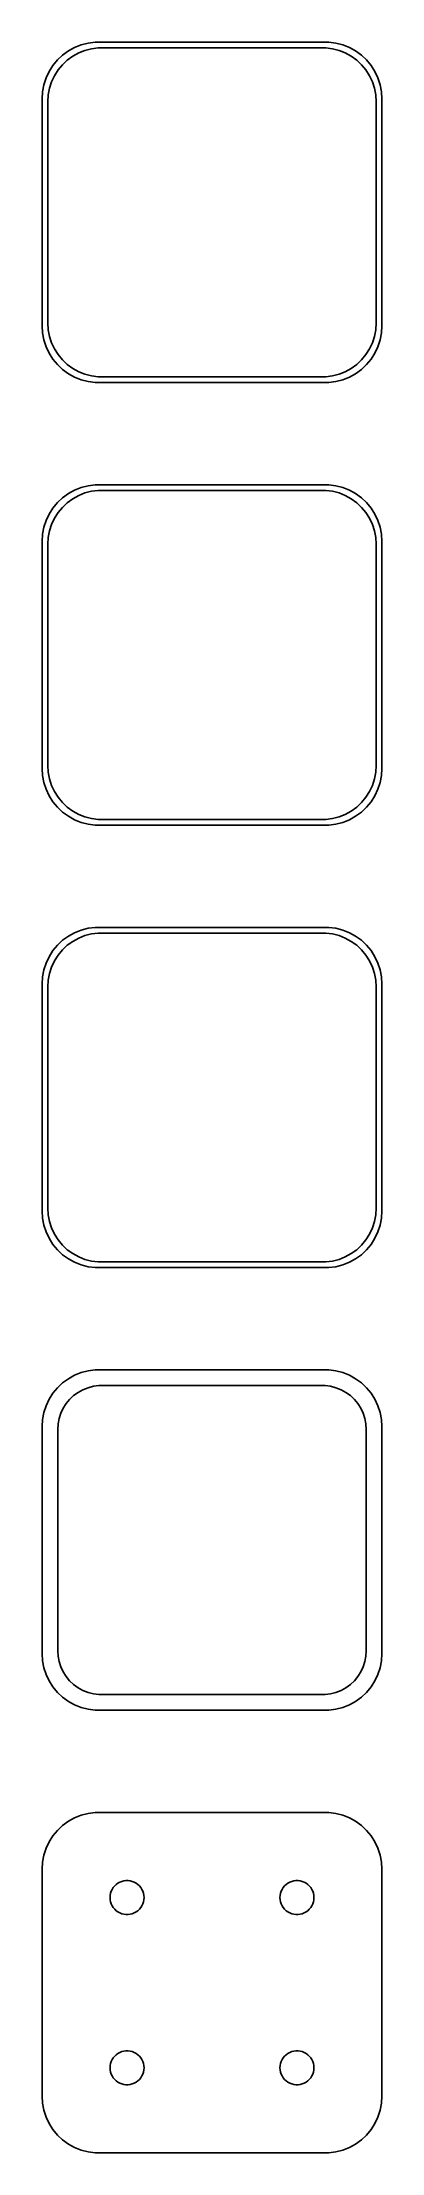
# Model space of a CAD drawing. Header units: metres. Extents: x -15 to 15, y 141 to 327.
import ezdxf

# ---------------------------------------------------------------- set-up
doc = ezdxf.new("R2010")
doc.units = ezdxf.units.M

msp = doc.modelspace()

# ---------------------------------------------------------------- linework, layer by layer
for p, q in [((-13.1871, 325.853), (-13.6448, 325.423)), ((-12.6791, 326.222), (-13.1871, 325.853)), ((-12.7778, 325.41), (-12.2952, 325.761)), ((-12.1289, 326.524), (-12.6791, 326.222)), ((-12.2952, 325.761), (-11.7724, 326.048)), ((-11.5451, 326.755), (-12.1289, 326.524)), ((-11.7724, 326.048), (-11.2178, 326.268)), ((-10.9369, 326.911), (-11.5451, 326.755)), ((-11.2178, 326.268), (-10.6401, 326.416)), ((-10.3139, 326.99), (-10.9369, 326.911)), ((-10.6401, 326.416), (-10.0482, 326.491)), ((10.3139, 326.99), (-10.3139, 326.99)), ((-10.0482, 326.491), (10.0482, 326.491)), ((10.0482, 326.491), (10.6401, 326.416)), ((10.9369, 326.911), (10.3139, 326.99)), ((10.6401, 326.416), (11.2178, 326.268)), ((11.5451, 326.755), (10.9369, 326.911)), ((11.2178, 326.268), (11.7724, 326.048)), ((12.1289, 326.524), (11.5451, 326.755)), ((11.7724, 326.048), (12.2952, 325.761)), ((12.6791, 326.222), (12.1289, 326.524)), ((12.2952, 325.761), (12.7778, 325.41)), ((13.1871, 325.853), (12.6791, 326.222)), ((13.6448, 325.423), (13.1871, 325.853)), ((-14.6489, 323.841), (-14.8429, 323.243)), ((-14.3815, 324.409), (-14.6489, 323.841)), ((-14.0451, 324.939), (-14.3815, 324.409)), ((-14.1664, 323.499), (-13.9124, 324.038)), ((-13.6448, 325.423), (-14.0451, 324.939)), ((-13.9124, 324.038), (-13.5928, 324.542)), ((-13.5928, 324.542), (-13.2126, 325.002)), ((-13.2126, 325.002), (-12.7778, 325.41)), ((12.7778, 325.41), (13.2126, 325.002)), ((13.2126, 325.002), (13.5928, 324.542)), ((13.5928, 324.542), (13.9124, 324.038)), ((14.0451, 324.939), (13.6448, 325.423)), ((13.9124, 324.038), (14.1664, 323.499)), ((14.3815, 324.409), (14.0451, 324.939)), ((14.6489, 323.841), (14.3815, 324.409)), ((14.8429, 323.243), (14.6489, 323.841)), ((-14.9606, 322.627), (-15, 322)), ((-15, 322), (-15, 302)), ((-14.8429, 323.243), (-14.9606, 322.627)), ((-14.5, 321.75), (-14.4625, 322.345)), ((-14.5, 302.25), (-14.5, 321.75)), ((-14.4625, 322.345), (-14.3508, 322.931)), ((-14.3508, 322.931), (-14.1664, 323.499)), ((14.1664, 323.499), (14.3508, 322.931)), ((14.3508, 322.931), (14.4625, 322.345)), ((14.4625, 322.345), (14.5, 321.75)), ((14.5, 321.75), (14.5, 302.25)), ((14.9606, 322.627), (14.8429, 323.243)), ((15, 322), (14.9606, 322.627)), ((15, 302), (15, 322)), ((-15, 302), (-14.9606, 301.373)), ((-14.9606, 301.373), (-14.8429, 300.757)), ((-14.4625, 301.655), (-14.5, 302.25)), ((-14.3508, 301.069), (-14.4625, 301.655)), ((14.4625, 301.655), (14.3508, 301.069)), ((14.5, 302.25), (14.4625, 301.655)), ((14.8429, 300.757), (14.9606, 301.373)), ((14.9606, 301.373), (15, 302)), ((-14.8429, 300.757), (-14.6489, 300.159)), ((-14.6489, 300.159), (-14.3815, 299.591)), ((-14.3815, 299.591), (-14.0451, 299.061)), ((-14.1664, 300.501), (-14.3508, 301.069)), ((-13.9124, 299.962), (-14.1664, 300.501)), ((-13.5928, 299.458), (-13.9124, 299.962)), ((-13.2126, 298.998), (-13.5928, 299.458)), ((13.5928, 299.458), (13.2126, 298.998)), ((13.9124, 299.962), (13.5928, 299.458)), ((14.1664, 300.501), (13.9124, 299.962)), ((14.0451, 299.061), (14.3815, 299.591)), ((14.3508, 301.069), (14.1664, 300.501)), ((14.3815, 299.591), (14.6489, 300.159)), ((14.6489, 300.159), (14.8429, 300.757)), ((-14.0451, 299.061), (-13.6448, 298.577)), ((-13.6448, 298.577), (-13.1871, 298.147)), ((-12.7778, 298.59), (-13.2126, 298.998)), ((-13.1871, 298.147), (-12.6791, 297.778)), ((-12.2952, 298.239), (-12.7778, 298.59)), ((-12.6791, 297.778), (-12.1289, 297.476)), ((-11.7724, 297.952), (-12.2952, 298.239)), ((-11.2178, 297.732), (-11.7724, 297.952)), ((-10.6401, 297.584), (-11.2178, 297.732)), ((-10.0482, 297.509), (-10.6401, 297.584)), ((10.6401, 297.584), (10.0482, 297.509)), ((11.2178, 297.732), (10.6401, 297.584)), ((11.7724, 297.952), (11.2178, 297.732)), ((12.2952, 298.239), (11.7724, 297.952)), ((12.1289, 297.476), (12.6791, 297.778)), ((12.7778, 298.59), (12.2952, 298.239)), ((12.6791, 297.778), (13.1871, 298.147)), ((13.2126, 298.998), (12.7778, 298.59)), ((13.1871, 298.147), (13.6448, 298.577)), ((13.6448, 298.577), (14.0451, 299.061)), ((-12.1289, 297.476), (-11.5451, 297.245)), ((-11.5451, 297.245), (-10.9369, 297.089)), ((-10.9369, 297.089), (-10.3139, 297.01)), ((-10.3139, 297.01), (10.3139, 297.01)), ((10.0482, 297.509), (-10.0482, 297.509)), ((10.3139, 297.01), (10.9369, 297.089)), ((10.9369, 297.089), (11.5451, 297.245)), ((11.5451, 297.245), (12.1289, 297.476)), ((-13.6448, 286.423), (-14.0451, 285.939)), ((-13.1871, 286.853), (-13.6448, 286.423)), ((-13.2126, 286.002), (-12.7778, 286.41)), ((-12.6791, 287.222), (-13.1871, 286.853)), ((-12.7778, 286.41), (-12.2952, 286.761)), ((-12.1289, 287.524), (-12.6791, 287.222)), ((-12.2952, 286.761), (-11.7724, 287.048)), ((-11.5451, 287.755), (-12.1289, 287.524)), ((-11.7724, 287.048), (-11.2178, 287.268)), ((-10.9369, 287.911), (-11.5451, 287.755)), ((-11.2178, 287.268), (-10.6401, 287.416)), ((-10.3139, 287.99), (-10.9369, 287.911)), ((-10.6401, 287.416), (-10.0482, 287.491)), ((10.3139, 287.99), (-10.3139, 287.99)), ((-10.0482, 287.491), (10.0482, 287.491)), ((10.0482, 287.491), (10.6401, 287.416)), ((10.9369, 287.911), (10.3139, 287.99)), ((10.6401, 287.416), (11.2178, 287.268)), ((11.5451, 287.755), (10.9369, 287.911)), ((11.2178, 287.268), (11.7724, 287.048)), ((12.1289, 287.524), (11.5451, 287.755)), ((11.7724, 287.048), (12.2952, 286.761)), ((12.6791, 287.222), (12.1289, 287.524)), ((12.2952, 286.761), (12.7778, 286.41)), ((13.1871, 286.853), (12.6791, 287.222)), ((12.7778, 286.41), (13.2126, 286.002)), ((13.6448, 286.423), (13.1871, 286.853)), ((14.0451, 285.939), (13.6448, 286.423)), ((-14.6489, 284.841), (-14.8429, 284.243)), ((-14.3815, 285.409), (-14.6489, 284.841)), ((-14.0451, 285.939), (-14.3815, 285.409)), ((-14.1664, 284.499), (-13.9124, 285.038)), ((-13.9124, 285.038), (-13.5928, 285.542)), ((-13.5928, 285.542), (-13.2126, 286.002)), ((13.2126, 286.002), (13.5928, 285.542)), ((13.5928, 285.542), (13.9124, 285.038)), ((13.9124, 285.038), (14.1664, 284.499)), ((14.3815, 285.409), (14.0451, 285.939)), ((14.6489, 284.841), (14.3815, 285.409)), ((14.8429, 284.243), (14.6489, 284.841)), ((-14.9606, 283.627), (-15, 283)), ((-15, 283), (-15, 263)), ((-14.8429, 284.243), (-14.9606, 283.627)), ((-14.5, 282.75), (-14.4625, 283.345)), ((-14.5, 263.25), (-14.5, 282.75)), ((-14.4625, 283.345), (-14.3508, 283.931)), ((-14.3508, 283.931), (-14.1664, 284.499)), ((14.1664, 284.499), (14.3508, 283.931)), ((14.3508, 283.931), (14.4625, 283.345)), ((14.4625, 283.345), (14.5, 282.75)), ((14.5, 282.75), (14.5, 263.25)), ((14.9606, 283.627), (14.8429, 284.243)), ((15, 283), (14.9606, 283.627)), ((15, 263), (15, 283)), ((-15, 263), (-14.9606, 262.373)), ((-14.9606, 262.373), (-14.8429, 261.757)), ((-14.4625, 262.655), (-14.5, 263.25)), ((-14.3508, 262.069), (-14.4625, 262.655)), ((14.4625, 262.655), (14.3508, 262.069)), ((14.5, 263.25), (14.4625, 262.655)), ((14.8429, 261.757), (14.9606, 262.373)), ((14.9606, 262.373), (15, 263)), ((-14.8429, 261.757), (-14.6489, 261.159)), ((-14.6489, 261.159), (-14.3815, 260.591)), ((-14.3815, 260.591), (-14.0451, 260.061)), ((-14.1664, 261.501), (-14.3508, 262.069)), ((-13.9124, 260.962), (-14.1664, 261.501)), ((-13.5928, 260.458), (-13.9124, 260.962)), ((-13.2126, 259.998), (-13.5928, 260.458)), ((13.5928, 260.458), (13.2126, 259.998)), ((13.9124, 260.962), (13.5928, 260.458)), ((14.1664, 261.501), (13.9124, 260.962)), ((14.0451, 260.061), (14.3815, 260.591)), ((14.3508, 262.069), (14.1664, 261.501)), ((14.3815, 260.591), (14.6489, 261.159)), ((14.6489, 261.159), (14.8429, 261.757)), ((-14.0451, 260.061), (-13.6448, 259.577)), ((-13.6448, 259.577), (-13.1871, 259.147)), ((-12.7778, 259.59), (-13.2126, 259.998)), ((-13.1871, 259.147), (-12.6791, 258.778)), ((-12.2952, 259.239), (-12.7778, 259.59)), ((-12.6791, 258.778), (-12.1289, 258.476)), ((-11.7724, 258.952), (-12.2952, 259.239)), ((-11.2178, 258.732), (-11.7724, 258.952)), ((-10.6401, 258.584), (-11.2178, 258.732)), ((-10.0482, 258.509), (-10.6401, 258.584)), ((10.6401, 258.584), (10.0482, 258.509)), ((11.2178, 258.732), (10.6401, 258.584)), ((11.7724, 258.952), (11.2178, 258.732)), ((12.2952, 259.239), (11.7724, 258.952)), ((12.1289, 258.476), (12.6791, 258.778)), ((12.7778, 259.59), (12.2952, 259.239)), ((12.6791, 258.778), (13.1871, 259.147)), ((13.2126, 259.998), (12.7778, 259.59)), ((13.1871, 259.147), (13.6448, 259.577)), ((13.6448, 259.577), (14.0451, 260.061)), ((-12.1289, 258.476), (-11.5451, 258.245)), ((-11.5451, 258.245), (-10.9369, 258.089)), ((-10.9369, 258.089), (-10.3139, 258.01)), ((-10.3139, 258.01), (10.3139, 258.01)), ((10.0482, 258.509), (-10.0482, 258.509)), ((10.3139, 258.01), (10.9369, 258.089)), ((10.9369, 258.089), (11.5451, 258.245)), ((11.5451, 258.245), (12.1289, 258.476)), ((-13.6448, 247.423), (-14.0451, 246.939)), ((-13.1871, 247.853), (-13.6448, 247.423)), ((-13.2126, 247.002), (-12.7778, 247.41)), ((-12.6791, 248.222), (-13.1871, 247.853)), ((-12.7778, 247.41), (-12.2952, 247.761)), ((-12.1289, 248.524), (-12.6791, 248.222)), ((-12.2952, 247.761), (-11.7724, 248.048)), ((-11.5451, 248.755), (-12.1289, 248.524)), ((-11.7724, 248.048), (-11.2178, 248.268)), ((-10.9369, 248.911), (-11.5451, 248.755)), ((-11.2178, 248.268), (-10.6401, 248.416)), ((-10.3139, 248.99), (-10.9369, 248.911)), ((-10.6401, 248.416), (-10.0482, 248.491)), ((10.3139, 248.99), (-10.3139, 248.99)), ((-10.0482, 248.491), (10.0482, 248.491)), ((10.0482, 248.491), (10.6401, 248.416)), ((10.9369, 248.911), (10.3139, 248.99)), ((10.6401, 248.416), (11.2178, 248.268)), ((11.5451, 248.755), (10.9369, 248.911)), ((11.2178, 248.268), (11.7724, 248.048)), ((12.1289, 248.524), (11.5451, 248.755)), ((11.7724, 248.048), (12.2952, 247.761)), ((12.6791, 248.222), (12.1289, 248.524)), ((12.2952, 247.761), (12.7778, 247.41)), ((13.1871, 247.853), (12.6791, 248.222)), ((12.7778, 247.41), (13.2126, 247.002)), ((13.6448, 247.423), (13.1871, 247.853)), ((14.0451, 246.939), (13.6448, 247.423)), ((-14.6489, 245.841), (-14.8429, 245.243)), ((-14.3815, 246.409), (-14.6489, 245.841)), ((-14.0451, 246.939), (-14.3815, 246.409)), ((-14.3508, 244.931), (-14.1664, 245.499)), ((-14.1664, 245.499), (-13.9124, 246.038)), ((-13.9124, 246.038), (-13.5928, 246.542)), ((-13.5928, 246.542), (-13.2126, 247.002)), ((13.2126, 247.002), (13.5928, 246.542)), ((13.5928, 246.542), (13.9124, 246.038)), ((13.9124, 246.038), (14.1664, 245.499)), ((14.3815, 246.409), (14.0451, 246.939)), ((14.1664, 245.499), (14.3508, 244.931)), ((14.6489, 245.841), (14.3815, 246.409)), ((14.8429, 245.243), (14.6489, 245.841)), ((-14.9606, 244.627), (-15, 244)), ((-15, 244), (-15, 224)), ((-14.8429, 245.243), (-14.9606, 244.627)), ((-14.5, 243.75), (-14.4625, 244.345)), ((-14.5, 224.25), (-14.5, 243.75)), ((-14.4625, 244.345), (-14.3508, 244.931)), ((14.3508, 244.931), (14.4625, 244.345)), ((14.4625, 244.345), (14.5, 243.75)), ((14.5, 243.75), (14.5, 224.25)), ((14.9606, 244.627), (14.8429, 245.243)), ((15, 244), (14.9606, 244.627)), ((15, 224), (15, 244)), ((-15, 224), (-14.9606, 223.373)), ((-14.9606, 223.373), (-14.8429, 222.757)), ((-14.4625, 223.655), (-14.5, 224.25)), ((-14.3508, 223.069), (-14.4625, 223.655)), ((14.4625, 223.655), (14.3508, 223.069)), ((14.5, 224.25), (14.4625, 223.655)), ((14.8429, 222.757), (14.9606, 223.373)), ((14.9606, 223.373), (15, 224)), ((-14.8429, 222.757), (-14.6489, 222.159)), ((-14.6489, 222.159), (-14.3815, 221.591)), ((-14.3815, 221.591), (-14.0451, 221.061)), ((-14.1664, 222.501), (-14.3508, 223.069)), ((-13.9124, 221.962), (-14.1664, 222.501)), ((-13.5928, 221.458), (-13.9124, 221.962)), ((-13.2126, 220.998), (-13.5928, 221.458)), ((13.5928, 221.458), (13.2126, 220.998)), ((13.9124, 221.962), (13.5928, 221.458)), ((14.1664, 222.501), (13.9124, 221.962)), ((14.0451, 221.061), (14.3815, 221.591)), ((14.3508, 223.069), (14.1664, 222.501)), ((14.3815, 221.591), (14.6489, 222.159)), ((14.6489, 222.159), (14.8429, 222.757)), ((-14.0451, 221.061), (-13.6448, 220.577)), ((-13.6448, 220.577), (-13.1871, 220.147)), ((-12.7778, 220.59), (-13.2126, 220.998)), ((-13.1871, 220.147), (-12.6791, 219.778)), ((-12.2952, 220.239), (-12.7778, 220.59)), ((-12.6791, 219.778), (-12.1289, 219.476)), ((-11.7724, 219.952), (-12.2952, 220.239)), ((-12.1289, 219.476), (-11.5451, 219.245)), ((-11.2178, 219.732), (-11.7724, 219.952)), ((-10.6401, 219.584), (-11.2178, 219.732)), ((-10.0482, 219.509), (-10.6401, 219.584)), ((10.0482, 219.509), (-10.0482, 219.509)), ((10.6401, 219.584), (10.0482, 219.509)), ((11.2178, 219.732), (10.6401, 219.584)), ((11.7724, 219.952), (11.2178, 219.732)), ((11.5451, 219.245), (12.1289, 219.476)), ((12.2952, 220.239), (11.7724, 219.952)), ((12.1289, 219.476), (12.6791, 219.778)), ((12.7778, 220.59), (12.2952, 220.239)), ((12.6791, 219.778), (13.1871, 220.147)), ((13.2126, 220.998), (12.7778, 220.59)), ((13.1871, 220.147), (13.6448, 220.577)), ((13.6448, 220.577), (14.0451, 221.061)), ((-11.5451, 219.245), (-10.9369, 219.089)), ((-10.9369, 219.089), (-10.3139, 219.01)), ((-10.3139, 219.01), (10.3139, 219.01)), ((10.3139, 219.01), (10.9369, 219.089)), ((10.9369, 219.089), (11.5451, 219.245)), ((-13.6448, 208.423), (-14.0451, 207.939)), ((-13.1871, 208.853), (-13.6448, 208.423)), ((-12.6791, 209.222), (-13.1871, 208.853)), ((-12.1289, 209.524), (-12.6791, 209.222)), ((-11.5451, 209.755), (-12.1289, 209.524)), ((-10.9369, 209.911), (-11.5451, 209.755)), ((-11.3975, 208.251), (-10.9457, 208.43)), ((-10.9457, 208.43), (-10.4751, 208.551)), ((-10.3139, 209.99), (-10.9369, 209.911)), ((-10.4751, 208.551), (-9.99297, 208.612)), ((10.3139, 209.99), (-10.3139, 209.99)), ((-9.99297, 208.612), (9.99297, 208.612)), ((9.99297, 208.612), (10.4751, 208.551)), ((10.9369, 209.911), (10.3139, 209.99)), ((10.4751, 208.551), (10.9457, 208.43)), ((11.5451, 209.755), (10.9369, 209.911)), ((10.9457, 208.43), (11.3975, 208.251)), ((12.1289, 209.524), (11.5451, 209.755)), ((12.6791, 209.222), (12.1289, 209.524)), ((13.1871, 208.853), (12.6791, 209.222)), ((13.6448, 208.423), (13.1871, 208.853)), ((14.0451, 207.939), (13.6448, 208.423)), ((-14.6489, 206.841), (-14.8429, 206.243)), ((-14.3815, 207.409), (-14.6489, 206.841)), ((-14.0451, 207.939), (-14.3815, 207.409)), ((-13.3477, 206.174), (-13.1408, 206.614)), ((-13.1408, 206.614), (-12.8805, 207.024)), ((-12.8805, 207.024), (-12.5707, 207.399)), ((-12.5707, 207.399), (-12.2165, 207.731)), ((-12.2165, 207.731), (-11.8234, 208.017)), ((-11.8234, 208.017), (-11.3975, 208.251)), ((11.3975, 208.251), (11.8234, 208.017)), ((11.8234, 208.017), (12.2165, 207.731)), ((12.2165, 207.731), (12.5707, 207.399)), ((12.5707, 207.399), (12.8805, 207.024)), ((12.8805, 207.024), (13.1408, 206.614)), ((13.1408, 206.614), (13.3477, 206.174)), ((14.3815, 207.409), (14.0451, 207.939)), ((14.6489, 206.841), (14.3815, 207.409)), ((14.8429, 206.243), (14.6489, 206.841)), ((-14.9606, 205.627), (-15, 205)), ((-15, 205), (-15, 185)), ((-14.8429, 206.243), (-14.9606, 205.627)), ((-13.6195, 204.75), (-13.589, 205.235)), ((-13.6195, 185.25), (-13.6195, 204.75)), ((-13.589, 205.235), (-13.4979, 205.712)), ((-13.4979, 205.712), (-13.3477, 206.174)), ((13.3477, 206.174), (13.4979, 205.712)), ((13.4979, 205.712), (13.589, 205.235)), ((13.589, 205.235), (13.6195, 204.75)), ((13.6195, 204.75), (13.6195, 185.25)), ((14.9606, 205.627), (14.8429, 206.243)), ((15, 205), (14.9606, 205.627)), ((15, 185), (15, 205)), ((-15, 185), (-14.9606, 184.373)), ((-14.9606, 184.373), (-14.8429, 183.757)), ((-13.589, 184.765), (-13.6195, 185.25)), ((-13.4979, 184.288), (-13.589, 184.765)), ((-13.3477, 183.826), (-13.4979, 184.288)), ((13.4979, 184.288), (13.3477, 183.826)), ((13.589, 184.765), (13.4979, 184.288)), ((13.6195, 185.25), (13.589, 184.765)), ((14.8429, 183.757), (14.9606, 184.373)), ((14.9606, 184.373), (15, 185)), ((-14.8429, 183.757), (-14.6489, 183.159)), ((-14.6489, 183.159), (-14.3815, 182.591)), ((-14.3815, 182.591), (-14.0451, 182.061)), ((-13.1408, 183.386), (-13.3477, 183.826)), ((-12.8805, 182.976), (-13.1408, 183.386)), ((-12.5707, 182.601), (-12.8805, 182.976)), ((-12.2165, 182.269), (-12.5707, 182.601)), ((-11.8234, 181.983), (-12.2165, 182.269)), ((12.2165, 182.269), (11.8234, 181.983)), ((12.5707, 182.601), (12.2165, 182.269)), ((12.8805, 182.976), (12.5707, 182.601)), ((13.1408, 183.386), (12.8805, 182.976)), ((13.3477, 183.826), (13.1408, 183.386)), ((14.0451, 182.061), (14.3815, 182.591)), ((14.3815, 182.591), (14.6489, 183.159)), ((14.6489, 183.159), (14.8429, 183.757)), ((-14.0451, 182.061), (-13.6448, 181.577)), ((-13.6448, 181.577), (-13.1871, 181.147)), ((-13.1871, 181.147), (-12.6791, 180.778)), ((-12.6791, 180.778), (-12.1289, 180.476)), ((-12.1289, 180.476), (-11.5451, 180.245)), ((-11.3975, 181.749), (-11.8234, 181.983)), ((-10.9457, 181.57), (-11.3975, 181.749)), ((-10.4751, 181.449), (-10.9457, 181.57)), ((-9.99297, 181.388), (-10.4751, 181.449)), ((9.99297, 181.388), (-9.99297, 181.388)), ((10.4751, 181.449), (9.99297, 181.388)), ((10.9457, 181.57), (10.4751, 181.449)), ((11.3975, 181.749), (10.9457, 181.57)), ((11.8234, 181.983), (11.3975, 181.749)), ((11.5451, 180.245), (12.1289, 180.476)), ((12.1289, 180.476), (12.6791, 180.778)), ((12.6791, 180.778), (13.1871, 181.147)), ((13.1871, 181.147), (13.6448, 181.577)), ((13.6448, 181.577), (14.0451, 182.061)), ((-11.5451, 180.245), (-10.9369, 180.089)), ((-10.9369, 180.089), (-10.3139, 180.01)), ((-10.3139, 180.01), (10.3139, 180.01)), ((10.3139, 180.01), (10.9369, 180.089)), ((10.9369, 180.089), (11.5451, 180.245)), ((-13.6448, 169.423), (-14.0451, 168.939)), ((-13.1871, 169.853), (-13.6448, 169.423)), ((-12.6791, 170.222), (-13.1871, 169.853)), ((-12.1289, 170.524), (-12.6791, 170.222)), ((-11.5451, 170.755), (-12.1289, 170.524)), ((-10.9369, 170.911), (-11.5451, 170.755)), ((-10.3139, 170.99), (-10.9369, 170.911)), ((10.3139, 170.99), (-10.3139, 170.99)), ((10.9369, 170.911), (10.3139, 170.99)), ((11.5451, 170.755), (10.9369, 170.911)), ((12.1289, 170.524), (11.5451, 170.755)), ((12.6791, 170.222), (12.1289, 170.524)), ((13.1871, 169.853), (12.6791, 170.222)), ((13.6448, 169.423), (13.1871, 169.853)), ((14.0451, 168.939), (13.6448, 169.423)), ((-14.6489, 167.841), (-14.8429, 167.243)), ((-14.3815, 168.409), (-14.6489, 167.841)), ((-14.0451, 168.939), (-14.3815, 168.409)), ((14.3815, 168.409), (14.0451, 168.939)), ((14.6489, 167.841), (14.3815, 168.409)), ((14.8429, 167.243), (14.6489, 167.841)), ((-14.9606, 166.627), (-15, 166)), ((-15, 166), (-15, 146)), ((-14.8429, 167.243), (-14.9606, 166.627)), ((14.9606, 166.627), (14.8429, 167.243)), ((15, 166), (14.9606, 166.627)), ((15, 146), (15, 166)), ((-9, 163.5), (-8.98816, 163.688)), ((-8.98816, 163.688), (-8.95287, 163.873)), ((-8.95287, 163.873), (-8.89465, 164.052)), ((-8.89465, 164.052), (-8.81445, 164.223)), ((-8.81445, 164.223), (-8.71352, 164.382)), ((-8.71352, 164.382), (-8.59344, 164.527)), ((-8.59344, 164.527), (-8.45613, 164.656)), ((-8.45613, 164.656), (-8.30373, 164.766)), ((-8.30373, 164.766), (-8.13866, 164.857)), ((-8.13866, 164.857), (-7.96352, 164.927)), ((-7.96352, 164.927), (-7.78107, 164.973)), ((-7.78107, 164.973), (-7.59418, 164.997)), ((-7.59418, 164.997), (-7.40581, 164.997)), ((-7.40581, 164.997), (-7.21892, 164.973)), ((-7.21892, 164.973), (-7.03647, 164.927)), ((-7.03647, 164.927), (-6.86133, 164.857)), ((-6.86133, 164.857), (-6.69626, 164.766)), ((-6.69626, 164.766), (-6.54385, 164.656)), ((-6.54385, 164.656), (-6.40654, 164.527)), ((-6.40654, 164.527), (-6.28647, 164.382)), ((-6.28647, 164.382), (-6.18553, 164.223)), ((-6.18553, 164.223), (-6.10533, 164.052)), ((-6.10533, 164.052), (-6.04712, 163.873)), ((-6.04712, 163.873), (-6.01183, 163.688)), ((-6.01183, 163.688), (-6, 163.5)), ((6, 163.5), (6.01183, 163.688)), ((6.01183, 163.688), (6.04712, 163.873)), ((6.04712, 163.873), (6.10533, 164.052)), ((6.10533, 164.052), (6.18553, 164.223)), ((6.18553, 164.223), (6.28647, 164.382)), ((6.28647, 164.382), (6.40654, 164.527)), ((6.40654, 164.527), (6.54385, 164.656)), ((6.54385, 164.656), (6.69626, 164.766)), ((6.69626, 164.766), (6.86133, 164.857)), ((6.86133, 164.857), (7.03647, 164.927)), ((7.03647, 164.927), (7.21892, 164.973)), ((7.21892, 164.973), (7.40581, 164.997)), ((7.40581, 164.997), (7.59418, 164.997)), ((7.59418, 164.997), (7.78107, 164.973)), ((7.78107, 164.973), (7.96352, 164.927)), ((7.96352, 164.927), (8.13866, 164.857)), ((8.13866, 164.857), (8.30373, 164.766)), ((8.30373, 164.766), (8.45613, 164.656)), ((8.45613, 164.656), (8.59344, 164.527)), ((8.59344, 164.527), (8.71352, 164.382)), ((8.71352, 164.382), (8.81445, 164.223)), ((8.81445, 164.223), (8.89465, 164.052)), ((8.89465, 164.052), (8.95287, 163.873)), ((8.95287, 163.873), (8.98816, 163.688)), ((8.98816, 163.688), (9, 163.5)), ((-8.98816, 163.312), (-9, 163.5)), ((-8.95287, 163.127), (-8.98816, 163.312)), ((-8.89465, 162.948), (-8.95287, 163.127)), ((-8.81445, 162.777), (-8.89465, 162.948)), ((-8.71352, 162.618), (-8.81445, 162.777)), ((-8.59344, 162.473), (-8.71352, 162.618)), ((-8.45613, 162.344), (-8.59344, 162.473)), ((-8.30373, 162.234), (-8.45613, 162.344)), ((-8.13866, 162.143), (-8.30373, 162.234)), ((-7.96352, 162.073), (-8.13866, 162.143)), ((-7.78107, 162.027), (-7.96352, 162.073)), ((-7.59418, 162.003), (-7.78107, 162.027)), ((-7.40581, 162.003), (-7.59418, 162.003)), ((-7.21892, 162.027), (-7.40581, 162.003)), ((-7.03647, 162.073), (-7.21892, 162.027)), ((-6.86133, 162.143), (-7.03647, 162.073)), ((-6.69626, 162.234), (-6.86133, 162.143)), ((-6.54385, 162.344), (-6.69626, 162.234)), ((-6.40654, 162.473), (-6.54385, 162.344)), ((-6.28647, 162.618), (-6.40654, 162.473)), ((-6.18553, 162.777), (-6.28647, 162.618)), ((-6.10533, 162.948), (-6.18553, 162.777)), ((-6.04712, 163.127), (-6.10533, 162.948)), ((-6.01183, 163.312), (-6.04712, 163.127)), ((-6, 163.5), (-6.01183, 163.312)), ((6.01183, 163.312), (6, 163.5)), ((6.04712, 163.127), (6.01183, 163.312)), ((6.10533, 162.948), (6.04712, 163.127)), ((6.18553, 162.777), (6.10533, 162.948)), ((6.28647, 162.618), (6.18553, 162.777)), ((6.40654, 162.473), (6.28647, 162.618)), ((6.54385, 162.344), (6.40654, 162.473)), ((6.69626, 162.234), (6.54385, 162.344)), ((6.86133, 162.143), (6.69626, 162.234)), ((7.03647, 162.073), (6.86133, 162.143)), ((7.21892, 162.027), (7.03647, 162.073)), ((7.40581, 162.003), (7.21892, 162.027)), ((7.59418, 162.003), (7.40581, 162.003)), ((7.78107, 162.027), (7.59418, 162.003)), ((7.96352, 162.073), (7.78107, 162.027)), ((8.13866, 162.143), (7.96352, 162.073)), ((8.30373, 162.234), (8.13866, 162.143)), ((8.45613, 162.344), (8.30373, 162.234)), ((8.59344, 162.473), (8.45613, 162.344)), ((8.71352, 162.618), (8.59344, 162.473)), ((8.81445, 162.777), (8.71352, 162.618)), ((8.89465, 162.948), (8.81445, 162.777)), ((8.95287, 163.127), (8.89465, 162.948)), ((8.98816, 163.312), (8.95287, 163.127)), ((9, 163.5), (8.98816, 163.312)), ((-8.98816, 148.688), (-8.95287, 148.873)), ((-8.95287, 148.873), (-8.89465, 149.052)), ((-8.89465, 149.052), (-8.81445, 149.223)), ((-8.81445, 149.223), (-8.71352, 149.382)), ((-8.71352, 149.382), (-8.59344, 149.527)), ((-8.59344, 149.527), (-8.45613, 149.656)), ((-8.45613, 149.656), (-8.30373, 149.766)), ((-8.30373, 149.766), (-8.13866, 149.857)), ((-8.13866, 149.857), (-7.96352, 149.927)), ((-7.96352, 149.927), (-7.78107, 149.973)), ((-7.78107, 149.973), (-7.59418, 149.997)), ((-7.59418, 149.997), (-7.40581, 149.997)), ((-7.40581, 149.997), (-7.21892, 149.973)), ((-7.21892, 149.973), (-7.03647, 149.927)), ((-7.03647, 149.927), (-6.86133, 149.857)), ((-6.86133, 149.857), (-6.69626, 149.766)), ((-6.69626, 149.766), (-6.54385, 149.656)), ((-6.54385, 149.656), (-6.40654, 149.527)), ((-6.40654, 149.527), (-6.28647, 149.382)), ((-6.28647, 149.382), (-6.18553, 149.223)), ((-6.18553, 149.223), (-6.10533, 149.052)), ((-6.10533, 149.052), (-6.04712, 148.873)), ((-6.04712, 148.873), (-6.01183, 148.688)), ((6.01183, 148.688), (6.04712, 148.873)), ((6.04712, 148.873), (6.10533, 149.052)), ((6.10533, 149.052), (6.18553, 149.223)), ((6.18553, 149.223), (6.28647, 149.382)), ((6.28647, 149.382), (6.40654, 149.527)), ((6.40654, 149.527), (6.54385, 149.656)), ((6.54385, 149.656), (6.69626, 149.766)), ((6.69626, 149.766), (6.86133, 149.857)), ((6.86133, 149.857), (7.03647, 149.927)), ((7.03647, 149.927), (7.21892, 149.973)), ((7.21892, 149.973), (7.40581, 149.997)), ((7.40581, 149.997), (7.59418, 149.997)), ((7.59418, 149.997), (7.78107, 149.973)), ((7.78107, 149.973), (7.96352, 149.927)), ((7.96352, 149.927), (8.13866, 149.857)), ((8.13866, 149.857), (8.30373, 149.766)), ((8.30373, 149.766), (8.45613, 149.656)), ((8.45613, 149.656), (8.59344, 149.527)), ((8.59344, 149.527), (8.71352, 149.382)), ((8.71352, 149.382), (8.81445, 149.223)), ((8.81445, 149.223), (8.89465, 149.052)), ((8.89465, 149.052), (8.95287, 148.873)), ((8.95287, 148.873), (8.98816, 148.688)), ((-9, 148.5), (-8.98816, 148.688)), ((-8.98816, 148.312), (-9, 148.5)), ((-8.95287, 148.127), (-8.98816, 148.312)), ((-8.89465, 147.948), (-8.95287, 148.127)), ((-8.81445, 147.777), (-8.89465, 147.948)), ((-8.71352, 147.618), (-8.81445, 147.777)), ((-8.59344, 147.473), (-8.71352, 147.618)), ((-8.45613, 147.344), (-8.59344, 147.473)), ((-8.30373, 147.234), (-8.45613, 147.344)), ((-8.13866, 147.143), (-8.30373, 147.234)), ((-7.96352, 147.073), (-8.13866, 147.143)), ((-7.78107, 147.027), (-7.96352, 147.073)), ((-7.59418, 147.003), (-7.78107, 147.027)), ((-7.40581, 147.003), (-7.59418, 147.003)), ((-7.21892, 147.027), (-7.40581, 147.003)), ((-7.03647, 147.073), (-7.21892, 147.027)), ((-6.86133, 147.143), (-7.03647, 147.073)), ((-6.69626, 147.234), (-6.86133, 147.143)), ((-6.54385, 147.344), (-6.69626, 147.234)), ((-6.40654, 147.473), (-6.54385, 147.344)), ((-6.28647, 147.618), (-6.40654, 147.473)), ((-6.18553, 147.777), (-6.28647, 147.618)), ((-6.10533, 147.948), (-6.18553, 147.777)), ((-6.04712, 148.127), (-6.10533, 147.948)), ((-6.01183, 148.312), (-6.04712, 148.127)), ((-6.01183, 148.688), (-6, 148.5)), ((-6, 148.5), (-6.01183, 148.312)), ((6, 148.5), (6.01183, 148.688)), ((6.01183, 148.312), (6, 148.5)), ((6.04712, 148.127), (6.01183, 148.312)), ((6.10533, 147.948), (6.04712, 148.127)), ((6.18553, 147.777), (6.10533, 147.948)), ((6.28647, 147.618), (6.18553, 147.777)), ((6.40654, 147.473), (6.28647, 147.618)), ((6.54385, 147.344), (6.40654, 147.473)), ((6.69626, 147.234), (6.54385, 147.344)), ((6.86133, 147.143), (6.69626, 147.234)), ((7.03647, 147.073), (6.86133, 147.143)), ((7.21892, 147.027), (7.03647, 147.073)), ((7.40581, 147.003), (7.21892, 147.027)), ((7.59418, 147.003), (7.40581, 147.003)), ((7.78107, 147.027), (7.59418, 147.003)), ((7.96352, 147.073), (7.78107, 147.027)), ((8.13866, 147.143), (7.96352, 147.073)), ((8.30373, 147.234), (8.13866, 147.143)), ((8.45613, 147.344), (8.30373, 147.234)), ((8.59344, 147.473), (8.45613, 147.344)), ((8.71352, 147.618), (8.59344, 147.473)), ((8.81445, 147.777), (8.71352, 147.618)), ((8.89465, 147.948), (8.81445, 147.777)), ((8.95287, 148.127), (8.89465, 147.948)), ((8.98816, 148.312), (8.95287, 148.127)), ((8.98816, 148.688), (9, 148.5)), ((9, 148.5), (8.98816, 148.312)), ((-15, 146), (-14.9606, 145.373)), ((-14.9606, 145.373), (-14.8429, 144.757)), ((14.8429, 144.757), (14.9606, 145.373)), ((14.9606, 145.373), (15, 146)), ((-14.8429, 144.757), (-14.6489, 144.159)), ((-14.6489, 144.159), (-14.3815, 143.591)), ((-14.3815, 143.591), (-14.0451, 143.061)), ((14.0451, 143.061), (14.3815, 143.591)), ((14.3815, 143.591), (14.6489, 144.159)), ((14.6489, 144.159), (14.8429, 144.757)), ((-14.0451, 143.061), (-13.6448, 142.577)), ((-13.6448, 142.577), (-13.1871, 142.147)), ((-13.1871, 142.147), (-12.6791, 141.778)), ((-12.6791, 141.778), (-12.1289, 141.476)), ((-12.1289, 141.476), (-11.5451, 141.245)), ((11.5451, 141.245), (12.1289, 141.476)), ((12.1289, 141.476), (12.6791, 141.778)), ((12.6791, 141.778), (13.1871, 142.147)), ((13.1871, 142.147), (13.6448, 142.577)), ((13.6448, 142.577), (14.0451, 143.061)), ((-11.5451, 141.245), (-10.9369, 141.089)), ((-10.9369, 141.089), (-10.3139, 141.01)), ((-10.3139, 141.01), (10.3139, 141.01)), ((10.3139, 141.01), (10.9369, 141.089)), ((10.9369, 141.089), (11.5451, 141.245))]:
    msp.add_line(p, q)

doc.saveas('drawing.dxf')
